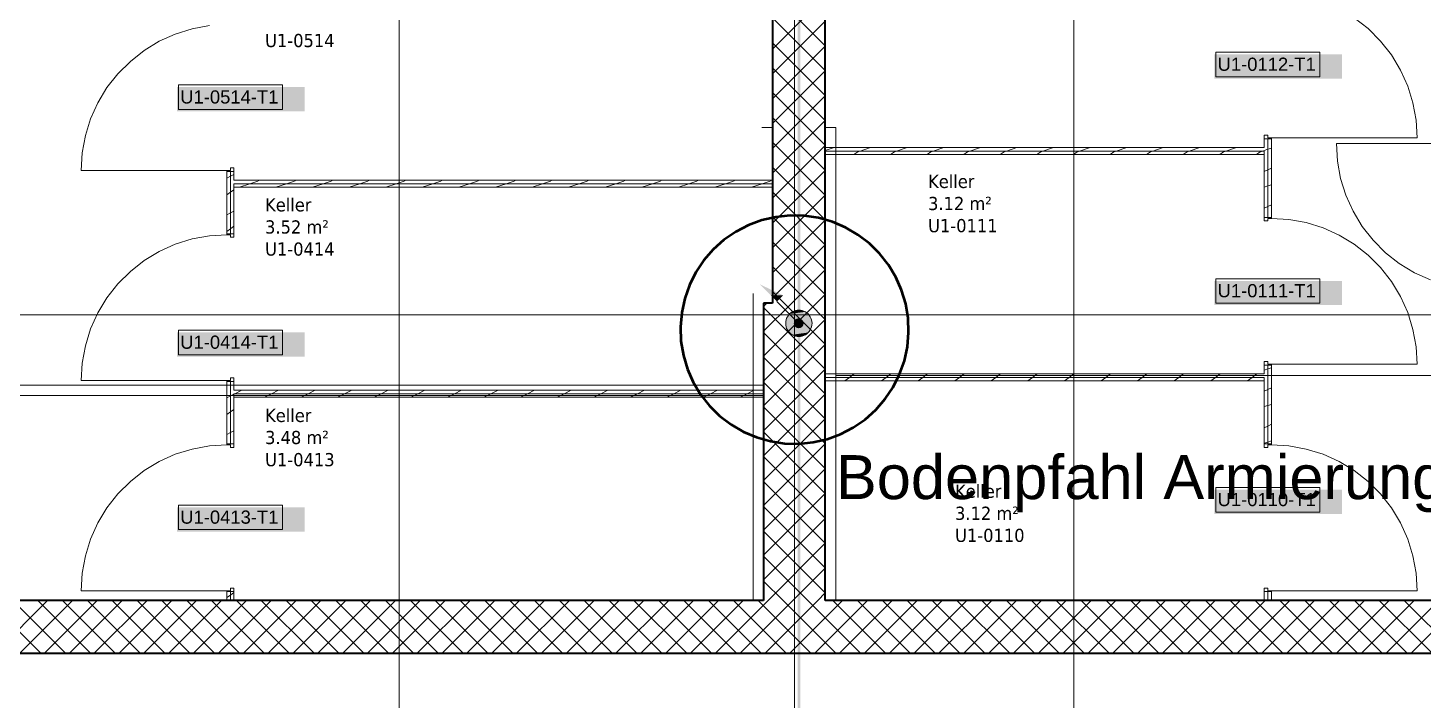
# Model space of a CAD drawing. Extents: x -1132 to 613, y -233 to 616.
# Drawn here: x -440.1 to -281.2, y 242 to 318.5 of the extents above; entities that cross this region are included whole.
import ezdxf
from ezdxf.lldxf.tags import DXFTag

# ---------------------------------------------------------------- set-up
doc = ezdxf.new("R2010")
doc.units = 0
doc.layers.get('0').update_dxf_attribs({"lineweight": 13})
for name, color, linetype, lineweight in [('A-AREA-____-IDEN', 7, 'Continuous', 5), ('A-DOOR-____-IDEN', 7, 'Continuous', 5), ('A-DOOR-FRAM-MCUT', 7, 'Continuous', 9), ('A-DOOR-OPNG-OTLN', 7, 'Continuous', 9), ('A-FLOR-____-OVHD', 7, 'Strichpunkt - Fein', 9), ('A-WALL-____-MCUT', 7, 'Continuous', 35), ('A-WALL-____-PATT', 7, 'Continuous', 35), ('A-WALL-FNSH-MCUT', 7, 'Continuous', 35), ('S-GRID-____-OTLN', 7, 'Continuous', 5)]:
    doc.layers.add(name, color=color, linetype=linetype, lineweight=lineweight)
doc.layers.add('EL01_WAN_Blitzschutz Text', color=1, linetype='Continuous', lineweight=13, true_color=0xff0000)
doc.layers.add('EL01_WAN_Leitung_Potentialausgleich', color=1, linetype='fein_strichliert', lineweight=13, true_color=0xff0000)
doc.styles.get("Standard").update_dxf_attribs({"font": 'arial.ttf'})
tags = doc.linetypes.add('_Rasterlinie_', pattern=[0.375, 0.2, -0.05, 0.075, -0.05]).pattern_tags.tags
tags[10:11] = [DXFTag(74, 4), DXFTag(75, 0), DXFTag(340, '0'), DXFTag(46, 1.0), DXFTag(50, 0.0), DXFTag(44, 0.0), DXFTag(45, 0.0)]
tags[8:9] = [DXFTag(74, 4), DXFTag(75, 0), DXFTag(340, '0'), DXFTag(46, 1.0), DXFTag(50, 0.0), DXFTag(44, 0.0), DXFTag(45, 0.0)]
tags[6:7] = [DXFTag(74, 4), DXFTag(75, 0), DXFTag(340, '0'), DXFTag(46, 1.0), DXFTag(50, 0.0), DXFTag(44, 0.0), DXFTag(45, 0.0)]
tags[4:5] = [DXFTag(74, 4), DXFTag(75, 0), DXFTag(340, '0'), DXFTag(46, 1.0), DXFTag(50, 0.0), DXFTag(44, 0.0), DXFTag(45, 0.0)]
tags = doc.linetypes.add('fein_strichliert', pattern=[4, 1, -2, 1]).pattern_tags.tags
tags[8:9] = [DXFTag(74, 4), DXFTag(75, 0), DXFTag(340, '0'), DXFTag(46, 0.0), DXFTag(50, 0.0), DXFTag(44, 0.0), DXFTag(45, 0.0)]
tags[6:7] = [DXFTag(74, 4), DXFTag(75, 0), DXFTag(340, '0'), DXFTag(46, 0.0), DXFTag(50, 0.0), DXFTag(44, 0.0), DXFTag(45, 0.0)]
tags[4:5] = [DXFTag(74, 4), DXFTag(75, 0), DXFTag(340, '0'), DXFTag(46, 0.0), DXFTag(50, 0.0), DXFTag(44, 0.0), DXFTag(45, 0.0)]
tags = doc.linetypes.add('Strichpunkt - Fein', pattern=[0.2, 0.1, -0.05, 0, -0.05]).pattern_tags.tags
tags[10:11] = [DXFTag(74, 4), DXFTag(75, 0), DXFTag(340, '0'), DXFTag(46, 1.0), DXFTag(50, 0.0), DXFTag(44, 0.0), DXFTag(45, 0.0)]
tags[8:9] = [DXFTag(74, 4), DXFTag(75, 0), DXFTag(340, '0'), DXFTag(46, 1.0), DXFTag(50, 0.0), DXFTag(44, 0.0), DXFTag(45, 0.0)]
tags[6:7] = [DXFTag(74, 4), DXFTag(75, 0), DXFTag(340, '0'), DXFTag(46, 1.0), DXFTag(50, 0.0), DXFTag(44, 0.0), DXFTag(45, 0.0)]
tags[4:5] = [DXFTag(74, 4), DXFTag(75, 0), DXFTag(340, '0'), DXFTag(46, 1.0), DXFTag(50, 0.0), DXFTag(44, 0.0), DXFTag(45, 0.0)]

# ---------------------------------------------------------------- blocks, each defined once
blk = doc.blocks.new('Referenz-A0UJ2EK7XE', base_point=(-1124.08, -162.87))
at = {"layer": 'A-DOOR-____-IDEN', "color": 0, "linetype": 'Continuous', "ltscale": 0.13}
for p, q in [((-304.83, 315.73), (-292.99, 315.73)), ((-304.83, 312.95), (-304.83, 315.73)), ((-292.99, 315.73), (-292.99, 312.95)), ((-292.99, 312.95), (-304.83, 312.95)), ((-422.93, 312.01), (-411.09, 312.01)), ((-422.93, 309.23), (-422.93, 312.01)), ((-411.09, 312.01), (-411.09, 309.23)), ((-411.09, 309.23), (-422.93, 309.23)), ((-304.83, 289.97), (-292.99, 289.97)), ((-304.83, 287.19), (-304.83, 289.97)), ((-292.99, 289.97), (-292.99, 287.19)), ((-292.99, 287.19), (-304.83, 287.19)), ((-422.93, 284.11), (-411.09, 284.11)), ((-422.93, 281.33), (-422.93, 284.11)), ((-411.09, 284.11), (-411.09, 281.33)), ((-411.09, 281.33), (-422.93, 281.33)), ((-304.83, 266.21), (-292.99, 266.21)), ((-304.83, 263.43), (-304.83, 266.21)), ((-292.99, 266.21), (-292.99, 263.43)), ((-422.93, 264.21), (-411.09, 264.21)), ((-422.93, 261.43), (-422.93, 264.21)), ((-411.09, 264.21), (-411.09, 261.43)), ((-292.99, 263.43), (-304.83, 263.43)), ((-411.09, 261.43), (-422.93, 261.43))]:
    blk.add_line(p, q, dxfattribs=at)
at = {"layer": 'A-DOOR-____-IDEN', "color": 7, "linetype": 'Continuous', "ltscale": 0.13, "true_color": 0xffffff}
for points in [[(-305, 312.73), (-290.46, 312.73), (-305, 315.49)], [(-290.46, 312.73), (-305, 315.49), (-290.46, 315.49)], [(-423.1, 309.01), (-408.56, 309.01), (-423.1, 311.77)], [(-408.56, 309.01), (-423.1, 311.77), (-408.56, 311.77)], [(-305, 286.97), (-290.46, 286.97), (-305, 289.73)], [(-290.46, 286.97), (-305, 289.73), (-290.46, 289.73)], [(-423.1, 281.11), (-408.56, 281.11), (-423.1, 283.87)], [(-408.56, 281.11), (-423.1, 283.87), (-408.56, 283.87)], [(-305, 263.21), (-290.46, 263.21), (-305, 265.97)], [(-290.46, 263.21), (-305, 265.97), (-290.46, 265.97)], [(-423.1, 261.21), (-408.56, 261.21), (-423.1, 263.97)], [(-408.56, 261.21), (-423.1, 263.97), (-408.56, 263.97)]]:
    blk.add_solid(points, dxfattribs=at)
at = {"layer": 'A-DOOR-FRAM-MCUT', "color": 0, "linetype": 'Continuous', "ltscale": 0.13}
for p, q in [((-298.91, 306.3), (-299.31, 306.3)), ((-299.31, 306.3), (-299.31, 305.9)), ((-299.31, 305.9), (-298.51, 305.9)), ((-298.91, 306), (-298.91, 306.3)), ((-298.51, 306), (-298.91, 306)), ((-298.51, 305.9), (-298.51, 306)), ((-417.41, 302.28), (-417.01, 302.28)), ((-417.41, 302.18), (-417.41, 302.28)), ((-416.61, 302.18), (-417.41, 302.18)), ((-417.01, 302.58), (-416.61, 302.58)), ((-417.01, 302.28), (-417.01, 302.58)), ((-416.61, 302.58), (-416.61, 302.18)), ((-298.51, 296.94), (-299.31, 296.94)), ((-299.31, 296.94), (-299.31, 296.54)), ((-299.31, 296.54), (-298.91, 296.54)), ((-298.91, 296.54), (-298.91, 296.84)), ((-298.91, 296.84), (-298.51, 296.84)), ((-298.51, 296.84), (-298.51, 296.94)), ((-417.41, 295.08), (-416.61, 295.08)), ((-417.41, 294.98), (-417.41, 295.08)), ((-417.01, 294.98), (-417.41, 294.98)), ((-417.01, 294.68), (-417.01, 294.98)), ((-416.61, 294.68), (-417.01, 294.68)), ((-416.61, 295.08), (-416.61, 294.68)), ((-298.91, 280.54), (-299.31, 280.54)), ((-299.31, 280.54), (-299.31, 280.14)), ((-299.31, 280.14), (-298.51, 280.14)), ((-298.91, 280.24), (-298.91, 280.54)), ((-298.51, 280.24), (-298.91, 280.24)), ((-298.51, 280.14), (-298.51, 280.24)), ((-417.41, 278.38), (-417.01, 278.38)), ((-417.41, 278.28), (-417.41, 278.38)), ((-416.61, 278.28), (-417.41, 278.28)), ((-417.01, 278.68), (-416.61, 278.68)), ((-417.01, 278.38), (-417.01, 278.68)), ((-416.61, 278.68), (-416.61, 278.28)), ((-417.41, 271.18), (-416.61, 271.18)), ((-417.41, 271.08), (-417.41, 271.18)), ((-417.01, 271.08), (-417.41, 271.08)), ((-417.01, 270.78), (-417.01, 271.08)), ((-416.61, 270.78), (-417.01, 270.78)), ((-416.61, 271.18), (-416.61, 270.78)), ((-298.51, 271.18), (-299.31, 271.18)), ((-299.31, 271.18), (-299.31, 270.78)), ((-299.31, 270.78), (-298.91, 270.78)), ((-298.91, 270.78), (-298.91, 271.08)), ((-298.91, 271.08), (-298.51, 271.08)), ((-298.51, 271.08), (-298.51, 271.18)), ((-417.41, 254.48), (-417.01, 254.48)), ((-417.41, 254.38), (-417.41, 254.48)), ((-416.61, 254.38), (-417.41, 254.38)), ((-417.01, 254.78), (-416.61, 254.78)), ((-417.01, 254.48), (-417.01, 254.78)), ((-416.61, 254.78), (-416.61, 254.38)), ((-298.91, 254.78), (-299.31, 254.78)), ((-299.31, 254.78), (-299.31, 254.38)), ((-299.31, 254.38), (-298.51, 254.38)), ((-298.91, 254.48), (-298.91, 254.78)), ((-298.51, 254.48), (-298.91, 254.48)), ((-298.51, 254.38), (-298.51, 254.48))]:
    blk.add_line(p, q, dxfattribs=at)
at = {"layer": 'A-DOOR-OPNG-OTLN', "color": 0, "linetype": 'Continuous', "ltscale": 0.13}
for p, q in [((-287.5, 318.42), (-289.08, 319.66)), ((-423.29, 317.8), (-425.12, 316.98)), ((-421.38, 318.4), (-423.29, 317.8)), ((-419.41, 318.76), (-421.38, 318.4)), ((-286.08, 317.01), (-287.5, 318.42)), ((-425.12, 316.98), (-426.84, 315.94)), ((-284.84, 315.43), (-286.08, 317.01)), ((-428.41, 314.7), (-429.83, 313.29)), ((-426.84, 315.94), (-428.41, 314.7)), ((-283.81, 313.71), (-284.84, 315.43)), ((-429.83, 313.29), (-431.07, 311.71)), ((-282.98, 311.88), (-283.81, 313.71)), ((-431.07, 311.71), (-432.1, 309.99)), ((-282.39, 309.97), (-282.98, 311.88)), ((-432.1, 309.99), (-432.93, 308.16)), ((-282.03, 308), (-282.39, 309.97)), ((-432.93, 308.16), (-433.52, 306.25)), ((-281.91, 306), (-282.03, 308)), ((-433.52, 306.25), (-433.89, 304.28)), ((-298.51, 306), (-281.91, 306)), ((-274.51, 305.35), (-291.11, 305.35)), ((-291.11, 305.35), (-290.99, 303.35)), ((-433.89, 304.28), (-434.01, 302.28)), ((-417.41, 302.28), (-434.01, 302.28)), ((-290.99, 303.35), (-290.62, 301.38)), ((-290.62, 301.38), (-290.03, 299.47)), ((-290.03, 299.47), (-289.2, 297.64)), ((-289.2, 297.64), (-288.17, 295.92)), ((-296.51, 296.72), (-298.51, 296.84)), ((-294.53, 296.36), (-296.51, 296.72)), ((-292.62, 295.76), (-294.53, 296.36)), ((-290.79, 294.94), (-292.62, 295.76)), ((-288.17, 295.92), (-286.93, 294.35)), ((-423.29, 293.9), (-425.12, 293.08)), ((-421.38, 294.5), (-423.29, 293.9)), ((-419.41, 294.86), (-421.38, 294.5)), ((-417.41, 294.98), (-419.41, 294.86)), ((-289.08, 293.9), (-290.79, 294.94)), ((-287.5, 292.66), (-289.08, 293.9)), ((-286.93, 294.35), (-285.51, 292.93)), ((-425.12, 293.08), (-426.84, 292.04)), ((-286.08, 291.25), (-287.5, 292.66)), ((-285.51, 292.93), (-283.94, 291.69)), ((-428.41, 290.8), (-429.83, 289.39)), ((-426.84, 292.04), (-428.41, 290.8)), ((-284.84, 289.67), (-286.08, 291.25)), ((-283.94, 291.69), (-282.22, 290.65)), ((-429.83, 289.39), (-431.07, 287.81)), ((-283.81, 287.95), (-284.84, 289.67)), ((-282.22, 290.65), (-280.39, 289.83)), ((-431.07, 287.81), (-432.1, 286.09)), ((-282.98, 286.12), (-283.81, 287.95)), ((-432.1, 286.09), (-432.93, 284.26)), ((-282.39, 284.21), (-282.98, 286.12)), ((-432.93, 284.26), (-433.52, 282.35)), ((-282.03, 282.24), (-282.39, 284.21)), ((-433.52, 282.35), (-433.89, 280.38)), ((-281.91, 280.24), (-282.03, 282.24)), ((-433.89, 280.38), (-434.01, 278.38)), ((-298.51, 280.24), (-281.91, 280.24)), ((-417.41, 278.38), (-434.01, 278.38)), ((-421.38, 270.6), (-423.29, 270)), ((-419.41, 270.96), (-421.38, 270.6)), ((-417.41, 271.08), (-419.41, 270.96)), ((-296.51, 270.96), (-298.51, 271.08)), ((-294.53, 270.6), (-296.51, 270.96)), ((-292.62, 270), (-294.53, 270.6)), ((-425.12, 269.18), (-426.84, 268.14)), ((-423.29, 270), (-425.12, 269.18)), ((-290.79, 269.18), (-292.62, 270)), ((-289.08, 268.14), (-290.79, 269.18)), ((-428.41, 266.9), (-429.83, 265.49)), ((-426.84, 268.14), (-428.41, 266.9)), ((-287.5, 266.9), (-289.08, 268.14)), ((-286.08, 265.49), (-287.5, 266.9)), ((-429.83, 265.49), (-431.07, 263.91)), ((-284.84, 263.91), (-286.08, 265.49)), ((-431.07, 263.91), (-432.1, 262.19)), ((-283.81, 262.19), (-284.84, 263.91)), ((-432.1, 262.19), (-432.93, 260.36)), ((-282.98, 260.36), (-283.81, 262.19)), ((-432.93, 260.36), (-433.52, 258.45)), ((-282.39, 258.45), (-282.98, 260.36)), ((-433.52, 258.45), (-433.89, 256.48)), ((-282.03, 256.48), (-282.39, 258.45)), ((-433.89, 256.48), (-434.01, 254.48)), ((-281.91, 254.48), (-282.03, 256.48)), ((-417.41, 254.48), (-434.01, 254.48)), ((-298.51, 254.48), (-281.91, 254.48))]:
    blk.add_line(p, q, dxfattribs=at)
at = {"layer": 'A-FLOR-____-OVHD', "color": 0, "linetype": 'Strichpunkt - Fein', "ltscale": 0.13}
for p, q in [((-356.51, 307.18), (-355.31, 307.18)), ((-349.31, 307.18), (-348.11, 307.18)), ((-348.11, 253.38), (-348.11, 307.18)), ((-357.51, 288.28), (-357.51, 253.38)), ((-348.11, 278.98), (-175.31, 278.98)), ((-441.61, 277.88), (-356.31, 277.88)), ((-441.61, 276.68), (-356.31, 276.68))]:
    blk.add_line(p, q, dxfattribs=at)
at = {"layer": 'A-WALL-____-MCUT', "color": 0, "linetype": 'Continuous', "ltscale": 0.35}
for p, q in [((-349.31, 253.38), (-349.31, 407.14)), ((-355.31, 325.08), (-355.31, 287.18)), ((-355.31, 287.18), (-356.31, 287.18)), ((-356.31, 287.18), (-356.31, 253.38)), ((-356.31, 253.38), (-441.61, 253.38)), ((-253.86, 253.38), (-349.31, 253.38)), ((-656.51, 247.38), (-253.86, 247.38))]:
    blk.add_line(p, q, dxfattribs=at)
at = {"layer": 'A-WALL-____-MCUT', "color": 0, "linetype": 'Continuous', "lineweight": 9, "ltscale": 0.13}
for p, q in [((-298.91, 296.94), (-298.91, 305.9)), ((-299.31, 304.5), (-349.31, 304.5)), ((-299.31, 304.1), (-299.31, 304.5)), ((-417.01, 295.08), (-417.01, 302.18)), ((-355.31, 300.78), (-416.61, 300.78)), ((-416.61, 300.78), (-416.61, 300.38)), ((-298.91, 271.18), (-298.91, 280.14)), ((-417.01, 271.18), (-417.01, 278.28)), ((-299.31, 278.74), (-349.31, 278.74)), ((-299.31, 278.34), (-299.31, 278.74)), ((-356.31, 276.88), (-416.61, 276.88)), ((-416.61, 276.88), (-416.61, 276.48)), ((-417.01, 253.38), (-417.01, 254.38)), ((-298.91, 253.38), (-298.91, 254.38))]:
    blk.add_line(p, q, dxfattribs=at)
at = {"layer": 'A-WALL-____-PATT', "color": 0, "linetype": 'Continuous', "lineweight": 9, "ltscale": 0.13}
for p, q in [((-349.31, 316.47), (-355.31, 322.47)), ((-355.31, 316.1), (-349.31, 322.1)), ((-349.31, 313.64), (-355.31, 319.64)), ((-355.31, 313.27), (-349.31, 319.27)), ((-349.31, 310.81), (-355.31, 316.81)), ((-355.31, 310.44), (-349.31, 316.44)), ((-349.31, 307.98), (-355.31, 313.98)), ((-355.31, 307.61), (-349.31, 313.61)), ((-349.31, 305.15), (-355.31, 311.15)), ((-355.31, 304.79), (-349.31, 310.79)), ((-349.31, 302.32), (-355.31, 308.32)), ((-355.31, 301.96), (-349.31, 307.96)), ((-349.31, 299.49), (-355.31, 305.49)), ((-355.31, 299.13), (-349.31, 305.13)), ((-348.3, 304.9), (-349.31, 304.56)), ((-345.6, 304.42), (-346.03, 304.1)), ((-345.33, 304.5), (-345.58, 304.42)), ((-344.13, 304.9), (-345.33, 304.5)), ((-341.43, 304.42), (-341.86, 304.1)), ((-341.17, 304.5), (-341.41, 304.42)), ((-339.97, 304.9), (-341.17, 304.5)), ((-337.27, 304.42), (-337.7, 304.1)), ((-337, 304.5), (-337.25, 304.42)), ((-335.8, 304.9), (-337, 304.5)), ((-333.1, 304.42), (-333.53, 304.1)), ((-332.84, 304.5), (-333.08, 304.42)), ((-331.64, 304.9), (-332.84, 304.5)), ((-328.94, 304.42), (-329.37, 304.1)), ((-328.67, 304.5), (-328.92, 304.42)), ((-327.47, 304.9), (-328.67, 304.5)), ((-324.77, 304.42), (-325.2, 304.1)), ((-324.51, 304.5), (-324.75, 304.42)), ((-323.31, 304.9), (-324.51, 304.5)), ((-320.61, 304.42), (-321.04, 304.1)), ((-320.34, 304.5), (-320.59, 304.42)), ((-319.14, 304.9), (-320.34, 304.5)), ((-316.44, 304.42), (-316.87, 304.1)), ((-316.18, 304.5), (-316.42, 304.42)), ((-314.98, 304.9), (-316.18, 304.5)), ((-312.28, 304.42), (-312.71, 304.1)), ((-312.01, 304.5), (-312.26, 304.42)), ((-310.81, 304.9), (-312.01, 304.5)), ((-308.11, 304.42), (-308.54, 304.1)), ((-307.85, 304.5), (-308.09, 304.42)), ((-306.65, 304.9), (-307.85, 304.5)), ((-303.95, 304.42), (-304.38, 304.1)), ((-303.68, 304.5), (-303.93, 304.42)), ((-302.48, 304.9), (-303.68, 304.5)), ((-299.78, 304.42), (-300.21, 304.1)), ((-299.52, 304.5), (-299.76, 304.42)), ((-299.31, 304.57), (-299.52, 304.5)), ((-298.91, 304.7), (-299.31, 304.57)), ((-298.51, 304.84), (-298.91, 304.7)), ((-416.61, 301.82), (-417.01, 301.62)), ((-349.31, 296.67), (-355.31, 302.67)), ((-355.31, 296.3), (-349.31, 302.3)), ((-298.91, 302.36), (-299.31, 302.16)), ((-298.51, 302.56), (-298.91, 302.36)), ((-417.01, 301.62), (-417.41, 301.42)), ((-414.8, 300.78), (-416, 300.38)), ((-413.88, 301.08), (-414.8, 300.78)), ((-413.72, 301.18), (-413.85, 301.11)), ((-410.63, 300.78), (-411.83, 300.38)), ((-409.72, 301.08), (-410.63, 300.78)), ((-409.56, 301.18), (-409.68, 301.11)), ((-406.47, 300.78), (-407.67, 300.38)), ((-405.55, 301.08), (-406.47, 300.78)), ((-405.39, 301.18), (-405.52, 301.11)), ((-402.3, 300.78), (-403.5, 300.38)), ((-401.39, 301.08), (-402.3, 300.78)), ((-401.23, 301.18), (-401.35, 301.11)), ((-398.14, 300.78), (-399.34, 300.38)), ((-397.22, 301.08), (-398.14, 300.78)), ((-397.06, 301.18), (-397.19, 301.11)), ((-393.97, 300.78), (-395.17, 300.38)), ((-393.06, 301.08), (-393.97, 300.78)), ((-392.9, 301.18), (-393.02, 301.11)), ((-389.81, 300.78), (-391.01, 300.38)), ((-388.89, 301.08), (-389.81, 300.78)), ((-388.73, 301.18), (-388.86, 301.11)), ((-385.64, 300.78), (-386.84, 300.38)), ((-384.73, 301.08), (-385.64, 300.78)), ((-384.57, 301.18), (-384.69, 301.11)), ((-381.48, 300.78), (-382.68, 300.38)), ((-380.56, 301.08), (-381.48, 300.78)), ((-380.4, 301.18), (-380.53, 301.11)), ((-377.31, 300.78), (-378.51, 300.38)), ((-376.4, 301.08), (-377.31, 300.78)), ((-376.24, 301.18), (-376.36, 301.11)), ((-373.15, 300.78), (-374.35, 300.38)), ((-372.23, 301.08), (-373.15, 300.78)), ((-372.07, 301.18), (-372.2, 301.11)), ((-368.98, 300.78), (-370.18, 300.38)), ((-368.07, 301.08), (-368.98, 300.78)), ((-367.91, 301.18), (-368.04, 301.11)), ((-364.82, 300.78), (-366.02, 300.38)), ((-363.9, 301.08), (-364.82, 300.78)), ((-363.74, 301.18), (-363.87, 301.11)), ((-360.66, 300.78), (-361.86, 300.38)), ((-359.74, 301.08), (-360.66, 300.78)), ((-359.58, 301.18), (-359.71, 301.11)), ((-356.49, 300.78), (-357.69, 300.38)), ((-355.57, 301.08), (-356.49, 300.78)), ((-355.41, 301.18), (-355.54, 301.11)), ((-298.91, 300.54), (-299.31, 300.4)), ((-298.51, 300.67), (-298.91, 300.54)), ((-417.01, 299.8), (-417.41, 299.5)), ((-416.61, 300.1), (-417.01, 299.8)), ((-349.31, 293.84), (-355.31, 299.84)), ((-355.31, 293.47), (-349.31, 299.47)), ((-417.01, 297.45), (-417.41, 297.25)), ((-416.61, 297.65), (-417.01, 297.45)), ((-298.91, 298.19), (-299.31, 297.99)), ((-298.51, 298.39), (-298.91, 298.19)), ((-417.01, 295.64), (-417.41, 295.34)), ((-416.61, 295.94), (-417.01, 295.64)), ((-349.31, 291.01), (-355.31, 297.01)), ((-355.31, 290.64), (-349.31, 296.64)), ((-349.31, 288.18), (-355.31, 294.18)), ((-355.31, 287.81), (-349.31, 293.81)), ((-351.13, 287.18), (-355.31, 291.35)), ((-353.11, 287.18), (-349.31, 290.99)), ((-353.96, 287.18), (-355.31, 288.52)), ((-350.29, 287.18), (-349.31, 288.16)), ((-356.31, 286.81), (-355.94, 287.18)), ((-356.31, 283.99), (-353.11, 287.18)), ((-356.31, 281.16), (-350.29, 287.18)), ((-349.31, 279.7), (-356.31, 286.7)), ((-349.31, 282.52), (-353.96, 287.18)), ((-349.31, 285.35), (-351.13, 287.18)), ((-356.31, 278.33), (-349.31, 285.33)), ((-349.31, 276.87), (-356.31, 283.87)), ((-356.31, 275.5), (-349.31, 282.5)), ((-349.31, 274.04), (-356.31, 281.04)), ((-356.31, 272.67), (-349.31, 279.67)), ((-298.91, 279.71), (-299.31, 279.58)), ((-298.51, 279.85), (-298.91, 279.71)), ((-349.31, 271.21), (-356.31, 278.21)), ((-346.52, 278.74), (-347.05, 278.34)), ((-345.99, 279.14), (-346.52, 278.74)), ((-342.35, 278.74), (-342.89, 278.34)), ((-341.82, 279.14), (-342.35, 278.74)), ((-338.19, 278.74), (-338.72, 278.34)), ((-337.66, 279.14), (-338.19, 278.74)), ((-334.02, 278.74), (-334.56, 278.34)), ((-333.49, 279.14), (-334.02, 278.74)), ((-329.86, 278.74), (-330.39, 278.34)), ((-329.33, 279.14), (-329.86, 278.74)), ((-325.69, 278.74), (-326.23, 278.34)), ((-325.16, 279.14), (-325.69, 278.74)), ((-321.53, 278.74), (-322.06, 278.34)), ((-321, 279.14), (-321.53, 278.74)), ((-317.36, 278.74), (-317.9, 278.34)), ((-316.83, 279.14), (-317.36, 278.74)), ((-313.2, 278.74), (-313.73, 278.34)), ((-312.67, 279.14), (-313.2, 278.74)), ((-309.03, 278.74), (-309.57, 278.34)), ((-308.5, 279.14), (-309.03, 278.74)), ((-304.87, 278.74), (-305.4, 278.34)), ((-304.34, 279.14), (-304.87, 278.74)), ((-300.7, 278.74), (-301.24, 278.34)), ((-300.17, 279.14), (-300.7, 278.74)), ((-417.01, 276.63), (-417.41, 276.43)), ((-416.61, 276.83), (-417.01, 276.63)), ((-416.51, 276.88), (-416.61, 276.83)), ((-415.71, 277.28), (-416.51, 276.88)), ((-412.34, 276.88), (-413.14, 276.48)), ((-411.54, 277.28), (-412.34, 276.88)), ((-408.18, 276.88), (-408.98, 276.48)), ((-407.38, 277.28), (-408.18, 276.88)), ((-404.01, 276.88), (-404.81, 276.48)), ((-403.21, 277.28), (-404.01, 276.88)), ((-399.85, 276.88), (-400.65, 276.48)), ((-399.05, 277.28), (-399.85, 276.88)), ((-395.68, 276.88), (-396.48, 276.48)), ((-394.88, 277.28), (-395.68, 276.88)), ((-391.52, 276.88), (-392.32, 276.48)), ((-390.72, 277.28), (-391.52, 276.88)), ((-387.35, 276.88), (-388.15, 276.48)), ((-386.55, 277.28), (-387.35, 276.88)), ((-383.19, 276.88), (-383.99, 276.48)), ((-382.39, 277.28), (-383.19, 276.88)), ((-379.02, 276.88), (-379.82, 276.48)), ((-378.22, 277.28), (-379.02, 276.88)), ((-374.86, 276.88), (-375.66, 276.48)), ((-374.06, 277.28), (-374.86, 276.88)), ((-370.69, 276.88), (-371.49, 276.48)), ((-369.89, 277.28), (-370.69, 276.88)), ((-366.53, 276.88), (-367.33, 276.48)), ((-365.73, 277.28), (-366.53, 276.88)), ((-362.36, 276.88), (-363.16, 276.48)), ((-361.56, 277.28), (-362.36, 276.88)), ((-358.2, 276.88), (-359, 276.48)), ((-357.4, 277.28), (-358.2, 276.88)), ((-356.31, 269.84), (-349.31, 276.84)), ((-298.91, 277.37), (-299.31, 277.17)), ((-298.51, 277.57), (-298.91, 277.37)), ((-417.01, 274.81), (-417.41, 274.51)), ((-416.61, 275.11), (-417.01, 274.81)), ((-349.31, 268.38), (-356.31, 275.38)), ((-298.91, 275.55), (-299.31, 275.42)), ((-298.51, 275.68), (-298.91, 275.55)), ((-356.31, 267.02), (-349.31, 274.02)), ((-298.91, 273.21), (-299.31, 273.01)), ((-298.51, 273.41), (-298.91, 273.21)), ((-417.01, 272.46), (-417.41, 272.26)), ((-416.61, 272.66), (-417.01, 272.46)), ((-349.31, 265.55), (-356.31, 272.55)), ((-356.31, 264.19), (-349.31, 271.19)), ((-298.91, 271.38), (-299.31, 271.25)), ((-298.51, 271.52), (-298.91, 271.38)), ((-349.31, 262.73), (-356.31, 269.73)), ((-356.31, 261.36), (-349.31, 268.36)), ((-349.31, 259.9), (-356.31, 266.9)), ((-356.31, 258.53), (-349.31, 265.53)), ((-349.31, 257.07), (-356.31, 264.07)), ((-356.31, 255.7), (-349.31, 262.7)), ((-349.31, 254.24), (-356.31, 261.24)), ((-355.8, 253.38), (-349.31, 259.87)), ((-351.27, 253.38), (-356.31, 258.41)), ((-352.97, 253.38), (-349.31, 257.05)), ((-416.61, 254.29), (-417.01, 253.99)), ((-354.1, 253.38), (-356.31, 255.58)), ((-350.14, 253.38), (-349.31, 254.22)), ((-438.61, 247.38), (-444.61, 253.38)), ((-443.83, 247.38), (-437.83, 253.38)), ((-435.78, 247.38), (-441.78, 253.38)), ((-441, 247.38), (-435, 253.38)), ((-432.95, 247.38), (-438.95, 253.38)), ((-438.17, 247.38), (-432.17, 253.38)), ((-430.13, 247.38), (-436.13, 253.38)), ((-435.34, 247.38), (-429.34, 253.38)), ((-427.3, 247.38), (-433.3, 253.38)), ((-432.51, 247.38), (-426.51, 253.38)), ((-424.47, 247.38), (-430.47, 253.38)), ((-429.68, 247.38), (-423.68, 253.38)), ((-421.64, 247.38), (-427.64, 253.38)), ((-426.86, 247.38), (-420.86, 253.38)), ((-418.81, 247.38), (-424.81, 253.38)), ((-424.03, 247.38), (-418.03, 253.38)), ((-415.98, 247.38), (-421.98, 253.38)), ((-421.2, 247.38), (-415.2, 253.38)), ((-413.16, 247.38), (-419.16, 253.38)), ((-418.37, 247.38), (-412.37, 253.38)), ((-417.01, 253.99), (-417.41, 253.69)), ((-410.33, 247.38), (-416.33, 253.38)), ((-415.54, 247.38), (-409.54, 253.38)), ((-407.5, 247.38), (-413.5, 253.38)), ((-412.71, 247.38), (-406.71, 253.38)), ((-404.67, 247.38), (-410.67, 253.38)), ((-409.88, 247.38), (-403.88, 253.38)), ((-401.84, 247.38), (-407.84, 253.38)), ((-407.06, 247.38), (-401.06, 253.38)), ((-399.01, 247.38), (-405.01, 253.38)), ((-404.23, 247.38), (-398.23, 253.38)), ((-396.18, 247.38), (-402.18, 253.38)), ((-401.4, 247.38), (-395.4, 253.38)), ((-393.36, 247.38), (-399.36, 253.38)), ((-398.57, 247.38), (-392.57, 253.38)), ((-390.53, 247.38), (-396.53, 253.38)), ((-395.74, 247.38), (-389.74, 253.38)), ((-387.7, 247.38), (-393.7, 253.38)), ((-392.91, 247.38), (-386.91, 253.38)), ((-384.87, 247.38), (-390.87, 253.38)), ((-390.09, 247.38), (-384.09, 253.38)), ((-382.04, 247.38), (-388.04, 253.38)), ((-387.26, 247.38), (-381.26, 253.38)), ((-379.21, 247.38), (-385.21, 253.38)), ((-384.43, 247.38), (-378.43, 253.38)), ((-376.39, 247.38), (-382.39, 253.38)), ((-381.6, 247.38), (-375.6, 253.38)), ((-373.56, 247.38), (-379.56, 253.38)), ((-378.77, 247.38), (-372.77, 253.38)), ((-370.73, 247.38), (-376.73, 253.38)), ((-375.94, 247.38), (-369.94, 253.38)), ((-367.9, 247.38), (-373.9, 253.38)), ((-373.12, 247.38), (-367.12, 253.38)), ((-365.07, 247.38), (-371.07, 253.38)), ((-370.29, 247.38), (-364.29, 253.38)), ((-362.24, 247.38), (-368.24, 253.38)), ((-367.46, 247.38), (-361.46, 253.38)), ((-359.41, 247.38), (-365.41, 253.38)), ((-364.63, 247.38), (-358.63, 253.38)), ((-356.59, 247.38), (-362.59, 253.38)), ((-361.8, 247.38), (-355.8, 253.38)), ((-353.76, 247.38), (-359.76, 253.38)), ((-358.97, 247.38), (-352.97, 253.38)), ((-350.93, 247.38), (-356.93, 253.38)), ((-356.14, 247.38), (-350.14, 253.38)), ((-349.31, 248.58), (-354.1, 253.38)), ((-349.31, 251.41), (-351.27, 253.38)), ((-349.31, 251.39), (-347.32, 253.38)), ((-349.31, 248.56), (-344.49, 253.38)), ((-342.44, 247.38), (-348.44, 253.38)), ((-347.66, 247.38), (-341.66, 253.38)), ((-339.62, 247.38), (-345.62, 253.38)), ((-344.83, 247.38), (-338.83, 253.38)), ((-336.79, 247.38), (-342.79, 253.38)), ((-342, 247.38), (-336, 253.38)), ((-333.96, 247.38), (-339.96, 253.38)), ((-339.17, 247.38), (-333.17, 253.38)), ((-331.13, 247.38), (-337.13, 253.38)), ((-336.35, 247.38), (-330.35, 253.38)), ((-328.3, 247.38), (-334.3, 253.38)), ((-333.52, 247.38), (-327.52, 253.38)), ((-325.47, 247.38), (-331.47, 253.38)), ((-330.69, 247.38), (-324.69, 253.38)), ((-322.65, 247.38), (-328.65, 253.38)), ((-327.86, 247.38), (-321.86, 253.38)), ((-319.82, 247.38), (-325.82, 253.38)), ((-325.03, 247.38), (-319.03, 253.38)), ((-316.99, 247.38), (-322.99, 253.38)), ((-322.2, 247.38), (-316.2, 253.38)), ((-314.16, 247.38), (-320.16, 253.38)), ((-319.38, 247.38), (-313.38, 253.38)), ((-311.33, 247.38), (-317.33, 253.38)), ((-316.55, 247.38), (-310.55, 253.38)), ((-308.5, 247.38), (-314.5, 253.38)), ((-313.72, 247.38), (-307.72, 253.38)), ((-305.67, 247.38), (-311.67, 253.38)), ((-310.89, 247.38), (-304.89, 253.38)), ((-302.85, 247.38), (-308.85, 253.38)), ((-308.06, 247.38), (-302.06, 253.38)), ((-300.02, 247.38), (-306.02, 253.38)), ((-305.23, 247.38), (-299.23, 253.38)), ((-297.19, 247.38), (-303.19, 253.38)), ((-302.4, 247.38), (-296.4, 253.38)), ((-294.36, 247.38), (-300.36, 253.38)), ((-299.58, 247.38), (-293.58, 253.38)), ((-291.53, 247.38), (-297.53, 253.38)), ((-296.75, 247.38), (-290.75, 253.38)), ((-288.7, 247.38), (-294.7, 253.38)), ((-293.92, 247.38), (-287.92, 253.38)), ((-285.88, 247.38), (-291.88, 253.38)), ((-291.09, 247.38), (-285.09, 253.38)), ((-283.05, 247.38), (-289.05, 253.38)), ((-288.26, 247.38), (-282.26, 253.38)), ((-280.22, 247.38), (-286.22, 253.38)), ((-285.43, 247.38), (-279.43, 253.38)), ((-277.39, 247.38), (-283.39, 253.38)), ((-282.61, 247.38), (-276.61, 253.38)), ((-353.32, 247.38), (-349.31, 251.39)), ((-345.27, 247.38), (-349.31, 251.41)), ((-350.49, 247.38), (-349.31, 248.56)), ((-348.1, 247.38), (-349.31, 248.58))]:
    blk.add_line(p, q, dxfattribs=at)
at = {"layer": 'A-WALL-FNSH-MCUT', "color": 0, "linetype": 'Continuous', "lineweight": 9, "ltscale": 0.13}
for p, q in [((-299.31, 305.9), (-299.31, 304.9)), ((-298.51, 305.9), (-299.31, 305.9)), ((-298.51, 296.94), (-298.51, 305.9)), ((-299.31, 304.9), (-349.31, 304.9)), ((-349.31, 304.1), (-299.31, 304.1)), ((-299.31, 304.1), (-299.31, 296.94)), ((-417.41, 302.18), (-417.41, 295.08)), ((-416.61, 302.18), (-417.41, 302.18)), ((-416.61, 301.18), (-416.61, 302.18)), ((-355.31, 301.18), (-416.61, 301.18)), ((-416.61, 295.08), (-416.61, 300.38)), ((-416.61, 300.38), (-355.31, 300.38)), ((-299.31, 296.94), (-298.51, 296.94)), ((-417.41, 295.08), (-416.61, 295.08)), ((-299.31, 280.14), (-299.31, 279.14)), ((-298.51, 280.14), (-299.31, 280.14)), ((-298.51, 271.18), (-298.51, 280.14)), ((-417.41, 278.28), (-417.41, 271.18)), ((-416.61, 278.28), (-417.41, 278.28)), ((-416.61, 277.28), (-416.61, 278.28)), ((-299.31, 279.14), (-349.31, 279.14)), ((-349.31, 278.34), (-299.31, 278.34)), ((-299.31, 278.34), (-299.31, 271.18)), ((-356.31, 277.28), (-416.61, 277.28)), ((-416.61, 271.18), (-416.61, 276.48)), ((-416.61, 276.48), (-356.31, 276.48)), ((-417.41, 271.18), (-416.61, 271.18)), ((-299.31, 271.18), (-298.51, 271.18)), ((-417.41, 254.38), (-417.41, 253.38)), ((-416.61, 254.38), (-417.41, 254.38)), ((-416.61, 253.38), (-416.61, 254.38)), ((-299.31, 254.38), (-299.31, 253.38)), ((-298.51, 254.38), (-299.31, 254.38)), ((-298.51, 253.38), (-298.51, 254.38))]:
    blk.add_line(p, q, dxfattribs=at)
at = {"layer": 'S-GRID-____-OTLN', "color": 0, "linetype": '_Rasterlinie_', "ltscale": 0.13}
for p, q in [((-352.81, 600.16), (-352.81, 199.37)), ((-397.81, -159.1), (-397.81, 585.98)), ((-321.01, -159.1), (-321.01, 585.98)), ((-1115.8, 285.88), (111.18, 285.88))]:
    blk.add_line(p, q, dxfattribs=at)
at = {"layer": 'A-AREA-____-IDEN', "color": 0, "linetype": 'Continuous', "ltscale": 0.13, "char_height": 1.5, "attachment_point": 1}
for s, insert in [('{\\W0.9;\\fVerdana;U1-0514}', (-413.07, 317.82)), ('{\\W0.9;\\fVerdana;Keller}', (-337.59, 301.79)), ('{\\W0.9;\\fVerdana;Keller}', (-413.07, 299.13)), ('{\\W0.9;\\fVerdana;3.12 m²}', (-337.59, 299.28)), ('{\\W0.9;\\fVerdana;3.52 m²}', (-413.07, 296.61)), ('{\\W0.9;\\fVerdana;U1-0111}', (-337.59, 296.76)), ('{\\W0.9;\\fVerdana;U1-0414}', (-413.07, 294.1)), ('{\\W0.9;\\fVerdana;Keller}', (-413.07, 275.17)), ('{\\W0.9;\\fVerdana;3.48 m²}', (-413.07, 272.66)), ('{\\W0.9;\\fVerdana;U1-0413}', (-413.07, 270.14)), ('{\\W0.9;\\fVerdana;Keller}', (-334.52, 266.55)), ('{\\W0.9;\\fVerdana;3.12 m²}', (-334.52, 264.04)), ('{\\W0.9;\\fVerdana;U1-0110}', (-334.52, 261.53))]:
    blk.add_mtext(s, dxfattribs=dict(at, insert=insert))
at = {"layer": 'A-DOOR-____-IDEN', "color": 0, "linetype": 'Continuous', "ltscale": 0.13, "char_height": 1.5, "attachment_point": 1}
for s, insert in [('{\\fArial;U1-0112-T1}', (-304.63, 315.12)), ('{\\fArial;U1-0514-T1}', (-422.73, 311.4)), ('{\\fArial;U1-0111-T1}', (-304.63, 289.36)), ('{\\fArial;U1-0414-T1}', (-422.73, 283.5)), ('{\\fArial;U1-0110-T1}', (-304.63, 265.6)), ('{\\fArial;U1-0413-T1}', (-422.73, 263.6))]:
    blk.add_mtext(s, dxfattribs=dict(at, insert=insert))
blk = doc.blocks.new('Steigleitung_nach oben-A0UJ2EN1XE', base_point=(-356.76, 284.34))
at = {"color": 0, "linetype": 'ByBlock', "lineweight": -2, "ltscale": 0.13}
blk.add_line((-354.79, 287.37), (-352.71, 285.29), dxfattribs=at)
for points in [[(-354.09, 288.08), (-355.5, 288.08), (-356.76, 289.34)], [(-354.79, 287.37), (-354.09, 288.08), (-355.5, 288.08)], [(-351.76, 284.9), (-352.88, 284.9), (-351.78, 285.04)], [(-352.88, 284.9), (-351.78, 285.04), (-352.86, 285.04)], [(-352.86, 284.75), (-351.76, 284.9), (-352.88, 284.9)], [(-351.78, 285.04), (-352.86, 285.04), (-351.83, 285.18)], [(-352.86, 285.04), (-351.83, 285.18), (-352.8, 285.18)], [(-351.78, 285.04), (-352.86, 285.04), (-351.78, 285.04)], [(-352.86, 285.04), (-351.78, 285.04), (-352.86, 285.04)], [(-351.78, 284.75), (-352.86, 284.75), (-351.76, 284.9)], [(-352.8, 284.62), (-351.78, 284.75), (-352.86, 284.75)], [(-351.83, 285.18), (-352.8, 285.18), (-351.92, 285.29)], [(-352.8, 285.18), (-351.92, 285.29), (-352.71, 285.29)], [(-351.83, 284.62), (-352.8, 284.62), (-351.78, 284.75)], [(-352.71, 284.5), (-351.83, 284.62), (-352.8, 284.62)], [(-351.92, 285.29), (-352.71, 285.29), (-352.04, 285.38)], [(-352.71, 285.29), (-352.04, 285.38), (-352.6, 285.38)], [(-351.92, 285.29), (-352.71, 285.29), (-351.92, 285.29)], [(-352.71, 285.29), (-351.92, 285.29), (-352.71, 285.29)], [(-351.92, 284.5), (-352.71, 284.5), (-351.83, 284.62)], [(-352.6, 284.41), (-351.92, 284.5), (-352.71, 284.5)], [(-351.92, 284.5), (-352.71, 284.5), (-351.92, 284.5)], [(-352.71, 284.5), (-351.92, 284.5), (-352.71, 284.5)], [(-352.04, 285.38), (-352.6, 285.38), (-352.17, 285.44)], [(-352.6, 285.38), (-352.17, 285.44), (-352.46, 285.44)], [(-352.04, 285.38), (-352.6, 285.38), (-352.04, 285.38)], [(-352.6, 285.38), (-352.04, 285.38), (-352.6, 285.38)], [(-352.04, 284.41), (-352.6, 284.41), (-351.92, 284.5)], [(-352.46, 284.36), (-352.04, 284.41), (-352.6, 284.41)], [(-352.17, 285.44), (-352.46, 285.44), (-352.32, 285.46)], [(-352.17, 284.36), (-352.46, 284.36), (-352.04, 284.41)], [(-352.32, 284.34), (-352.17, 284.36), (-352.46, 284.36)]]:
    blk.add_solid(points, dxfattribs=at)
blk = doc.blocks.new('Kreis-A0UJ2EN5XE', base_point=(-365.78, 271.2))
at = {"color": 0, "linetype": 'ByBlock', "lineweight": -2, "ltscale": 0.5}
for p, q in [((-353.29, 297.16), (-354.92, 296.99)), ((-351.66, 297.12), (-353.29, 297.16)), ((-350.05, 296.88), (-351.66, 297.12)), ((-358.04, 296.06), (-359.49, 295.31)), ((-356.51, 296.63), (-358.04, 296.06)), ((-354.92, 296.99), (-356.51, 296.63)), ((-348.48, 296.43), (-350.05, 296.88)), ((-346.98, 295.79), (-348.48, 296.43)), ((-345.57, 294.97), (-346.98, 295.79)), ((-360.83, 294.39), (-362.04, 293.3)), ((-359.49, 295.31), (-360.83, 294.39)), ((-344.27, 293.98), (-345.57, 294.97)), ((-343.11, 292.84), (-344.27, 293.98)), ((-362.04, 293.3), (-363.12, 292.07)), ((-342.1, 291.56), (-343.11, 292.84)), ((-364.02, 290.71), (-364.75, 289.25)), ((-363.12, 292.07), (-364.02, 290.71)), ((-341.26, 290.16), (-342.1, 291.56)), ((-364.75, 289.25), (-365.29, 287.71)), ((-340.6, 288.67), (-341.26, 290.16)), ((-365.29, 287.71), (-365.64, 286.12)), ((-340.14, 287.1), (-340.6, 288.67)), ((-365.64, 286.12), (-365.78, 284.49)), ((-339.87, 285.49), (-340.14, 287.1)), ((-365.78, 284.49), (-365.72, 282.86)), ((-339.81, 283.86), (-339.87, 285.49)), ((-365.72, 282.86), (-365.45, 281.25)), ((-339.95, 282.24), (-339.81, 283.86)), ((-365.45, 281.25), (-364.99, 279.69)), ((-340.29, 280.64), (-339.95, 282.24)), ((-364.99, 279.69), (-364.33, 278.2)), ((-340.84, 279.1), (-340.29, 280.64)), ((-364.33, 278.2), (-363.49, 276.8)), ((-341.57, 277.65), (-340.84, 279.1)), ((-363.49, 276.8), (-362.48, 275.52)), ((-342.47, 276.29), (-341.57, 277.65)), ((-362.48, 275.52), (-361.32, 274.37)), ((-344.76, 273.97), (-343.54, 275.06)), ((-343.54, 275.06), (-342.47, 276.29)), ((-361.32, 274.37), (-360.02, 273.38)), ((-360.02, 273.38), (-358.61, 272.56)), ((-346.1, 273.04), (-344.76, 273.97)), ((-358.61, 272.56), (-357.11, 271.93)), ((-357.11, 271.93), (-355.54, 271.48)), ((-350.67, 271.36), (-349.08, 271.73)), ((-349.08, 271.73), (-347.55, 272.29)), ((-347.55, 272.29), (-346.1, 273.04)), ((-355.54, 271.48), (-353.93, 271.24)), ((-353.93, 271.24), (-352.29, 271.2)), ((-352.29, 271.2), (-350.67, 271.36))]:
    blk.add_line(p, q, dxfattribs=at)
blk = doc.blocks.new('Bauteilbeschriftung-A0UJ2EOTXE', base_point=(-348.09, 264.9))
at = {"color": 0, "linetype": 'ByBlock', "lineweight": -2, "ltscale": 0.13, "insert": (-348.09, 269.9), "char_height": 5, "attachment_point": 1}
blk.add_mtext('{\\fArial;Bodenpfahl Armierungsanschluss }', dxfattribs=at)
blk = doc.blocks.new('Anschlusspunkt-A0UJ2EQVXE', base_point=(-353.8, 283.4))
at = {"color": 0, "linetype": 'ByBlock', "lineweight": -2, "ltscale": 0.13}
for p, q in [((-353.36, 285.96), (-353.49, 285.81)), ((-353.22, 286.09), (-353.36, 285.96)), ((-353.05, 286.2), (-353.22, 286.09)), ((-352.88, 286.28), (-353.05, 286.2)), ((-352.69, 286.35), (-352.88, 286.28)), ((-352.5, 286.39), (-352.69, 286.35)), ((-352.3, 286.4), (-352.5, 286.39)), ((-352.11, 286.39), (-352.3, 286.4)), ((-351.92, 286.35), (-352.11, 286.39)), ((-351.73, 286.28), (-351.92, 286.35)), ((-351.55, 286.2), (-351.73, 286.28)), ((-351.39, 286.09), (-351.55, 286.2)), ((-351.24, 285.96), (-351.39, 286.09)), ((-351.11, 285.81), (-351.24, 285.96)), ((-353.79, 285.09), (-353.8, 284.9)), ((-353.8, 284.9), (-353.79, 284.7)), ((-353.75, 285.29), (-353.79, 285.09)), ((-353.79, 284.7), (-353.75, 284.51)), ((-353.69, 285.47), (-353.75, 285.29)), ((-353.75, 284.51), (-353.69, 284.32)), ((-353.6, 285.65), (-353.69, 285.47)), ((-353.69, 284.32), (-353.6, 284.15)), ((-353.49, 285.81), (-353.6, 285.65)), ((-351.01, 285.65), (-351.11, 285.81)), ((-350.92, 285.47), (-351.01, 285.65)), ((-351.01, 284.15), (-350.92, 284.32)), ((-350.86, 285.29), (-350.92, 285.47)), ((-350.92, 284.32), (-350.86, 284.51)), ((-350.82, 285.09), (-350.86, 285.29)), ((-350.86, 284.51), (-350.82, 284.7)), ((-350.8, 284.9), (-350.82, 285.09)), ((-350.82, 284.7), (-350.8, 284.9)), ((-353.6, 284.15), (-353.49, 283.98)), ((-353.49, 283.98), (-353.36, 283.84)), ((-353.36, 283.84), (-353.22, 283.71)), ((-353.22, 283.71), (-353.05, 283.6)), ((-353.05, 283.6), (-352.88, 283.51)), ((-352.88, 283.51), (-352.69, 283.45)), ((-352.69, 283.45), (-352.5, 283.41)), ((-352.5, 283.41), (-352.3, 283.4)), ((-352.3, 283.4), (-352.11, 283.41)), ((-352.11, 283.41), (-351.92, 283.45)), ((-351.92, 283.45), (-351.73, 283.51)), ((-351.73, 283.51), (-351.55, 283.6)), ((-351.55, 283.6), (-351.39, 283.71)), ((-351.39, 283.71), (-351.24, 283.84)), ((-351.24, 283.84), (-351.11, 283.98)), ((-351.11, 283.98), (-351.01, 284.15))]:
    blk.add_line(p, q, dxfattribs=at)
for points in [[(-351.01, 285.66), (-353.59, 285.66), (-351.25, 285.97)], [(-353.59, 285.66), (-351.25, 285.97), (-353.36, 285.97)], [(-351.25, 285.97), (-353.36, 285.97), (-351.56, 286.2)], [(-353.36, 285.97), (-351.56, 286.2), (-353.05, 286.2)], [(-351.56, 286.2), (-353.05, 286.2), (-351.92, 286.35)], [(-353.05, 286.2), (-351.92, 286.35), (-352.69, 286.35)], [(-351.92, 286.35), (-352.69, 286.35), (-352.3, 286.4)], [(-350.8, 284.92), (-353.8, 284.92), (-350.86, 285.31)], [(-353.8, 284.92), (-350.86, 285.31), (-353.75, 285.31)], [(-353.76, 284.53), (-350.8, 284.92), (-353.8, 284.92)], [(-350.85, 284.53), (-353.76, 284.53), (-350.8, 284.92)], [(-353.61, 284.16), (-350.85, 284.53), (-353.76, 284.53)], [(-350.86, 285.31), (-353.75, 285.31), (-351.01, 285.66)], [(-353.75, 285.31), (-351.01, 285.66), (-353.59, 285.66)], [(-351, 284.16), (-353.61, 284.16), (-350.85, 284.53)], [(-353.37, 283.85), (-351, 284.16), (-353.61, 284.16)], [(-351.23, 283.85), (-353.37, 283.85), (-351, 284.16)], [(-353.06, 283.6), (-351.23, 283.85), (-353.37, 283.85)], [(-351.55, 283.6), (-353.06, 283.6), (-351.23, 283.85)], [(-352.7, 283.45), (-351.55, 283.6), (-353.06, 283.6)], [(-351.91, 283.45), (-352.7, 283.45), (-351.55, 283.6)], [(-352.3, 283.4), (-351.91, 283.45), (-352.7, 283.45)]]:
    blk.add_solid(points, dxfattribs=at)

msp = doc.modelspace()

# ---------------------------------------------------------------- linework, layer by layer
at = {"layer": 'EL01_WAN_Leitung_Potentialausgleich', "linetype": 'ByBlock', "ltscale": 0.13}
for points in [[(-352.45, -159.1), (-352.15, -159.1), (-352.45, 512.98)], [(-352.15, -159.1), (-352.45, 512.98), (-352.15, 512.98)]]:
    msp.add_solid(points, dxfattribs=at)

# ---------------------------------------------------------------- block references
at = {"color": 9, "lineweight": 25, "ltscale": 0.25, "true_color": 0xc0c0c0}
msp.add_blockref('Referenz-A0UJ2EK7XE', (-1124.08, -162.87), dxfattribs=at)
at = {"layer": 'EL01_WAN_Blitzschutz Text', "linetype": 'ByBlock', "ltscale": 0.13}
msp.add_blockref('Bauteilbeschriftung-A0UJ2EOTXE', (-348.09, 264.9), dxfattribs=at)
at = {"layer": 'EL01_WAN_Leitung_Potentialausgleich', "linetype": 'ByBlock', "lineweight": 50, "ltscale": 0.5}
msp.add_blockref('Kreis-A0UJ2EN5XE', (-365.78, 271.2), dxfattribs=at)
at = {"layer": 'EL01_WAN_Leitung_Potentialausgleich', "linetype": 'ByBlock', "ltscale": 0.13}
for name, p in [('Steigleitung_nach oben-A0UJ2EN1XE', (-356.76, 284.34)), ('Anschlusspunkt-A0UJ2EQVXE', (-353.8, 283.4))]:
    msp.add_blockref(name, p, dxfattribs=at)

doc.saveas('drawing.dxf')
